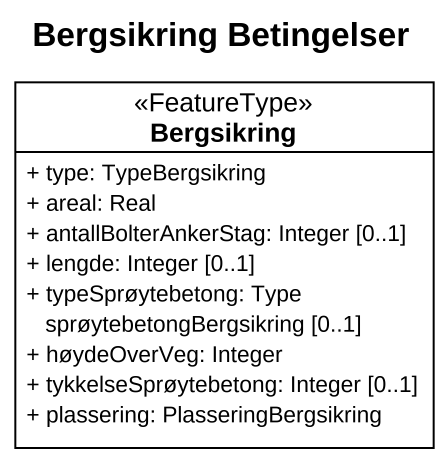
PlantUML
@startuml
title Bergsikring Betingelser
hide circle
hide empty members
skinparam classAttributeIconSize 0
class Bergsikring <<FeatureType>> {
  + type: TypeBergsikring
  + areal: Real
  + antallBolterAnkerStag: Integer [0..1]
  + lengde: Integer [0..1]
  + typeSprøytebetong: Type sprøytebetongBergsikring [0..1]
  + høydeOverVeg: Integer
  + tykkelseSprøytebetong: Integer [0..1]
  + plassering: PlasseringBergsikring
}
@enduml
